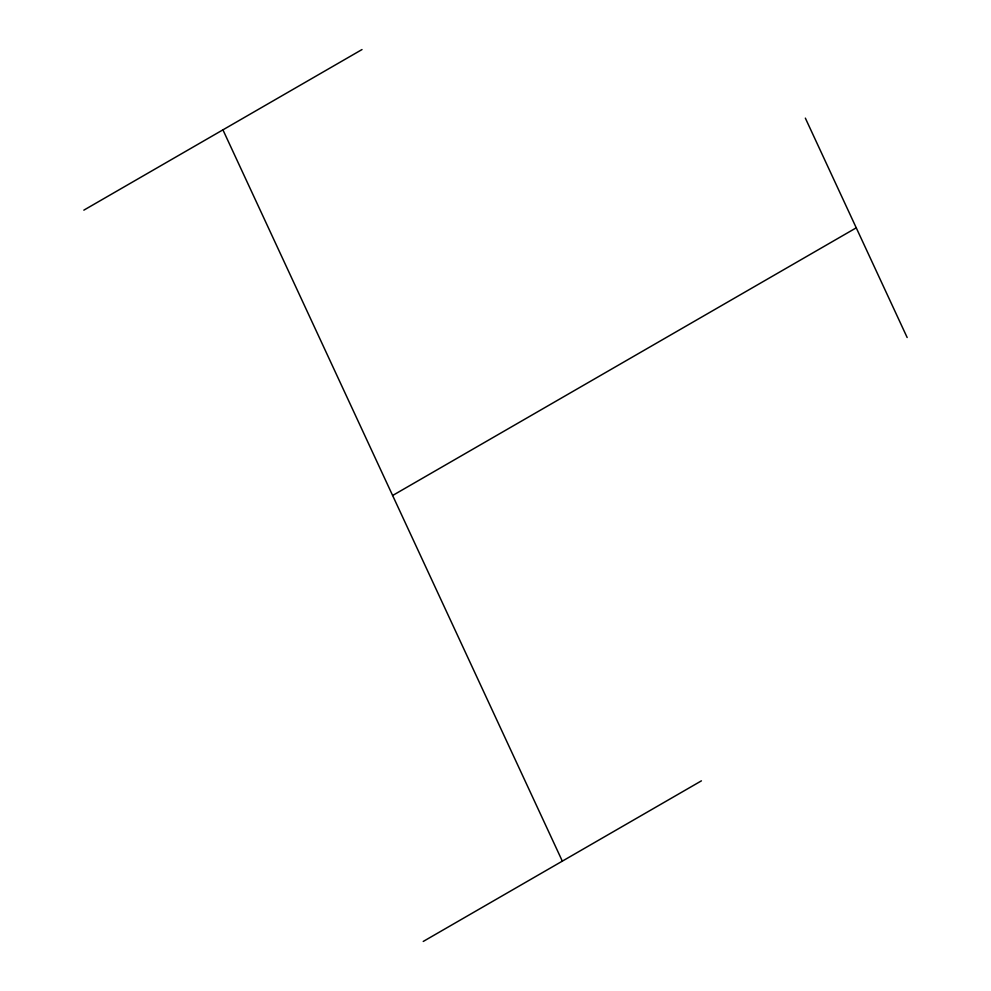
<?xml version="1.0" encoding="UTF-8"?>
<svg xmlns="http://www.w3.org/2000/svg" width="991" height="991" viewBox="0 0 991 991"><rect width="100%" height="100%" fill="white"/><g stroke="black" fill="none" stroke-linecap="round" stroke-linejoin="round"><path stroke-width="1.49" d="M83.839 210.154L362.012 49.55M392.622 495.5L856.249 227.831M423.231 941.45L701.417 780.846M805.349 118.127L907.161 337.522M222.925 129.846L562.331 861.154"/></g></svg>
